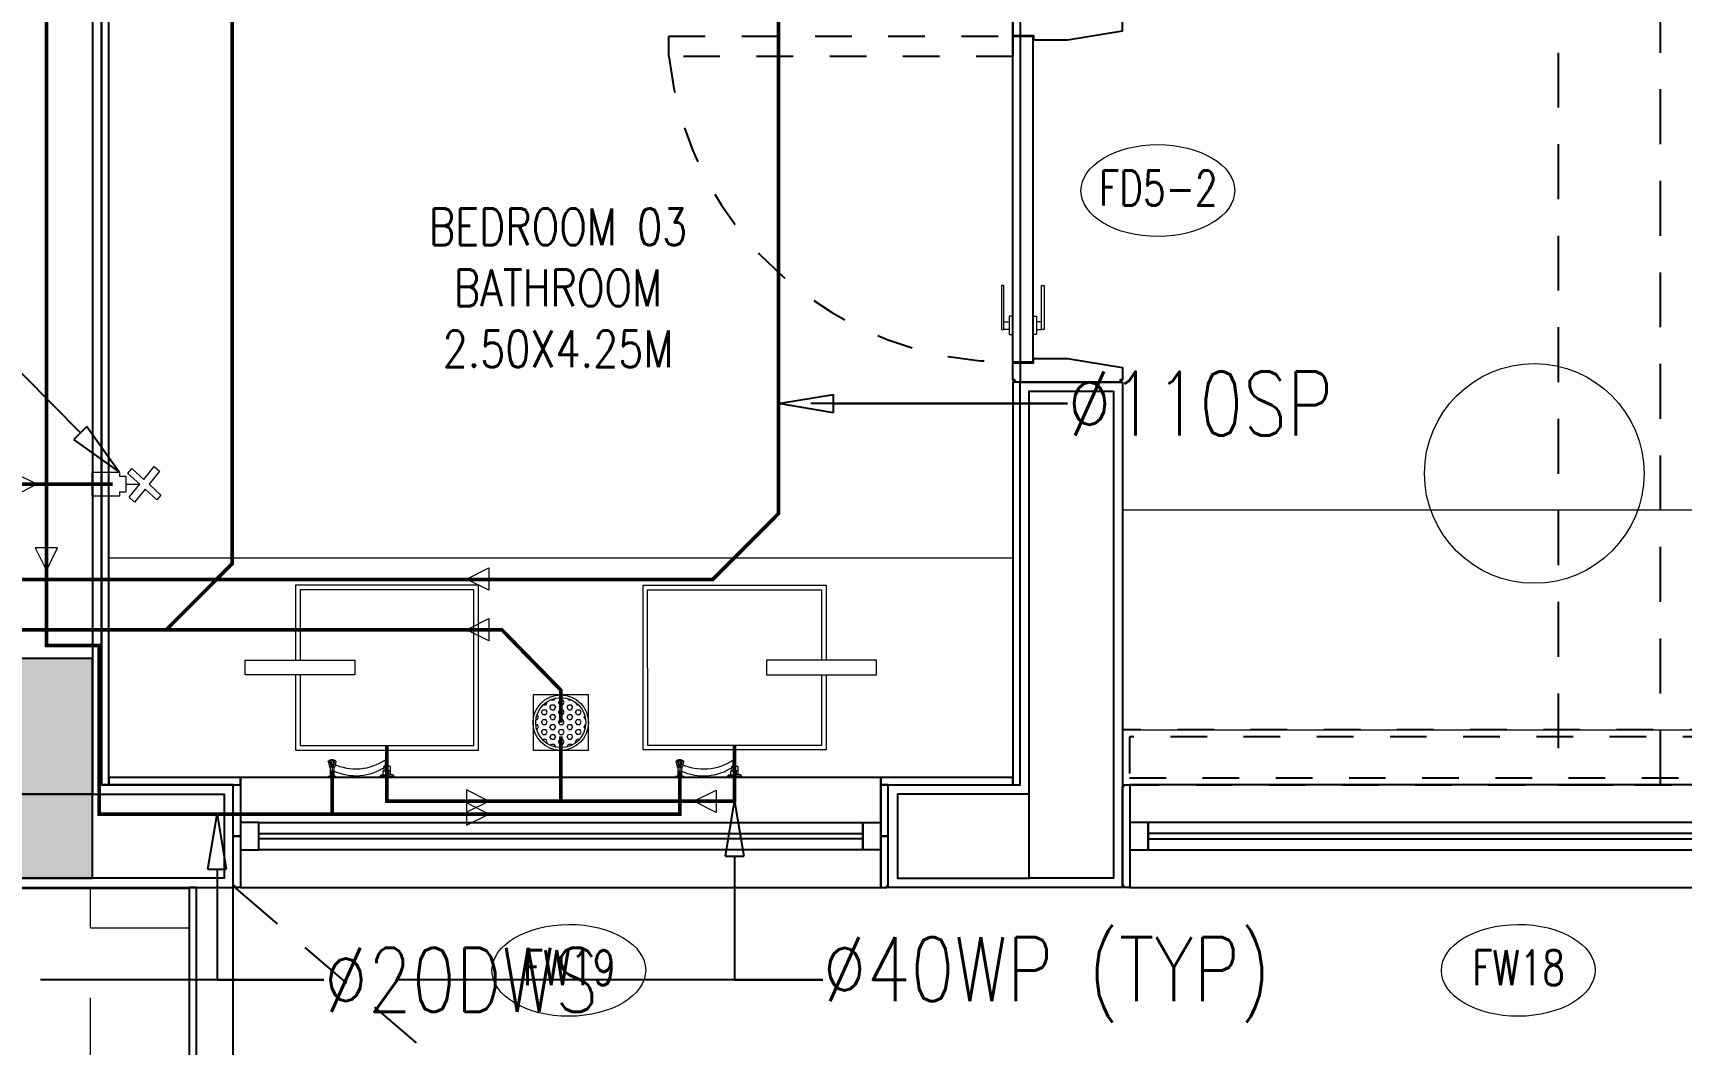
# Model space of a CAD drawing. Header units: metres. Extents: x 42 to 199, y -121 to 268.
# Drawn here: x 92.699 to 97.202, y 30.414 to 33.176 of the extents above; entities that cross this region are included whole.
import ezdxf
from ezdxf import colors
from ezdxf.entities.mleader import LeaderData, LeaderLine
from ezdxf.enums import TextEntityAlignment as Align
from ezdxf.math import Vec2, Vec3

# ---------------------------------------------------------------- set-up
doc = ezdxf.new("R2010")
doc.units = ezdxf.units.M
doc.header["$LTSCALE"] = 0.3
for name, pattern in [('ACAD_ISO04W100', [30, 24, -3, 0, -3]), ('CENTER', [2, 1.25, -0.25, 0.25, -0.25]), ('DASHED', [0.75, 0.5, -0.25]), ('HIDDEN', [0.375, 0.25, -0.125])]:
    doc.linetypes.add(name, pattern=pattern)
doc.layers.get('0').update_dxf_attribs({"color": 8})
for name, color, linetype in [('A-Cols', 8, 'Continuous'), ('A-DWV', 8, 'Continuous'), ('A-ELEVATION 3', 8, 'Continuous'), ('A-flooring', 8, 'Continuous'), ('A-Glass', 8, 'Continuous'), ('A-Hidden-Above', 8, 'HIDDEN'), ('A-Pelmet', 8, 'CENTER'), ('A-TEXT ARCHITECURAL', 8, 'Continuous'), ('A-Wall-Full', 8, 'Continuous'), ('A-Wall-Plst', 8, 'Continuous')]:
    doc.layers.add(name, color=color, linetype=linetype)
for name, color, linetype, lineweight in [('A-DOOR TAGS', 8, 'Continuous', 9), ('A-Furniture', 8, 'Continuous', 0), ('A-Plumbing Fixtures', 8, 'Continuous', 0), ('AGI-AV', 4, 'Continuous', 0), ('AGI-EX RAIN WATER', 4, 'Continuous', 0), ('AGI-FT', 4, 'Continuous', 0), ('AGI-PHE-BV', 4, 'Continuous', 0), ('AGI-PHE-SWP', 6, 'Continuous', 0), ('AGI-PHE-WP', 5, 'ACAD_ISO04W100', 0), ('AGI-PL-PLUMBING EQUPMENT', 4, 'Continuous', 0), ('DA HOUSE ARCH LAYOUT', 8, 'Continuous', 9), ('ELEVATION 3', 8, 'Continuous', 13), ('NEW', 7, 'Continuous', 0), ('PH304.3', 7, 'Continuous', 0), ('PHE - DWS', 3, 'DASHED', 0), ('PHE CLAMP', 7, 'Continuous', 0), ('PHE sanfix', 4, 'Continuous', 0)]:
    doc.layers.add(name, color=color, linetype=linetype, lineweight=lineweight)
doc.styles.add('ROMANS', font='romans.shx', dxfattribs={"width": 0.8, "height": 0.5})
doc.styles.add('RomanS-Narrow', font='romans.shx', dxfattribs={"width": 0.75})
doc.styles.add('T225', font='romans.shx', dxfattribs={"width": 0.8, "height": 0.25})

# ---------------------------------------------------------------- blocks, each defined once
blk = doc.blocks.new('*U107')
at = {"color": 8}
for points in [[(2.0221, -0.025), (2.0721, -0.025), (2.0721, 0.05), (2.0221, 0.05)], [(2.0721, 0.05), (2.0721, -0.025), (3.7221, -0.025), (3.7221, 0.05)], [(3.7721, -0.025), (3.7221, -0.025), (3.7221, 0.05), (3.7721, 0.05)]]:
    blk.add_lwpolyline(points, close=True, dxfattribs=at)
at = {"layer": 'A-Glass', "color": 8}
blk.add_lwpolyline([(2.0721, 0.0195), (2.0721, 0.0055), (3.7221, 0.0055), (3.7221, 0.0195)], close=True, dxfattribs=at)
blk = doc.blocks.new('FK_R_BLR_FINAL FLOOR PLANS_24.09.2020$0$Door Legend-flat-46')
at = {"color": 8, "linetype": 'ByBlock'}
blk.add_ellipse((-0.0021, 0.106), major_axis=(0.21, 0.0004), ratio=0.597277, start_param=-3.141592653589793, end_param=3.141592653589793, dxfattribs=at)
blk = doc.blocks.new('zw$4E21')
at = {"layer": 'A-Cols', "ltscale": 0.25}
h = blk.add_hatch(color=8, dxfattribs=at)
h.dxf.hatch_style = 1
h.paths.add_polyline_path([(0.3, 0.115), (0.3, -0.115), (-0.3, -0.115), (-0.3, 0.115)])
at = {"layer": 'A-Cols', "color": 8, "ltscale": 0.25}
blk.add_lwpolyline([(0.3, 0.115), (0.3, -0.115), (-0.3, -0.115), (-0.3, 0.115)], close=True, dxfattribs=at)
blk = doc.blocks.new('*U133')
at = {"color": 8}
for points in [[(3.5252, -0.025), (3.5752, -0.025), (3.5752, 0.05), (3.5252, 0.05)], [(3.5752, 0.05), (3.5752, -0.025), (5.6852, -0.025), (5.6852, 0.05)], [(5.7352, -0.025), (5.6852, -0.025), (5.6852, 0.05), (5.7352, 0.05)]]:
    blk.add_lwpolyline(points, close=True, dxfattribs=at)
at = {"layer": 'A-Glass', "color": 8}
blk.add_lwpolyline([(3.5752, 0.0195), (3.5752, 0.0055), (5.6852, 0.0055), (5.6852, 0.0195)], close=True, dxfattribs=at)
blk = doc.blocks.new('HANDLE DOOR')
for points in [[(-51948.5, 3519.8), (-51828.5, 3519.8), (-51828.5, 3526.5), (-51948.5, 3526.5)], [(-51814.5, 3550.6), (-51864.5, 3550.6), (-51864.5, 3540.6), (-51814.5, 3540.6)], [(-51828.5, 3526.5), (-51849, 3526.5), (-51849, 3540.6), (-51828.5, 3540.6)]]:
    blk.add_lwpolyline(points, close=True)
blk = doc.blocks.new('BEAM LAYOUTS AND DEPTS AS PER SITE')
at = {"layer": 'A-Hidden-Above', "color": 8, "ltscale": 2}
blk.add_lwpolyline([(97.1462, 35.372), (96.8662, 35.372), (96.8662, 31.122), (97.1462, 31.122)], close=True, dxfattribs=at)
blk = doc.blocks.new('DA HOUSE ARCH LAYOUT')
at = {"color": 8, "transparency": 33554687}
blk.add_wipeout([(-11.75, 107.63), (-11.75, 78.6832), (-4.6699, 77.9793), (-4.6699, 87.3699), (20.9401, 87.3699), (20.94, 97.27), (30.1376, 97.27), (30.1376, 95.8004), (30.1509, 95.6202), (30.2068, 95.3936), (30.2908, 95.2058), (30.4267, 95.0082), (30.5877, 94.8493), (30.7469, 94.7385), (30.9156, 94.6565), (31.1167, 94.5963), (31.3676, 94.5704), (31.6721, 94.6087), (31.9475, 94.7157), (32.1814, 94.8781), (32.441, 95.1999), (32.4934, 95.3049), (32.5584, 95.4923), (32.5869, 95.6387), (32.5967, 95.8477), (32.5782, 96.0181), (32.5404, 96.1711), (32.4781, 96.3293), (32.428, 96.4237), (32.3565, 96.5318), (32.2288, 96.6615), (32.1161, 96.7764), (31.9914, 96.8605), (31.8786, 96.9192), (31.3843, 97.0303), (31.3843, 97.1695), (32.0248, 97.1695), (32.0248, 106.3305), (12.6625, 106.33), (12.6624, 107.63)], dxfattribs=at).dxf.layer = 'A-ELEVATION 3'
at = {"layer": 'A-DOOR TAGS', "color": 8, "ltscale": 0.25}
blk.add_lwpolyline([(-4.285, 91.725), (-3.925, 91.725), (-3.925, 91.495), (-4.285, 91.495)], close=True, dxfattribs=at)
at = {"layer": 'A-DWV', "color": 8, "linetype": 'Continuous'}
for points in [[(-1.77, 93.797), (-1.713, 93.797), (-1.713, 93.785), (-1.62, 93.785), (-1.47, 93.81), (-1.47, 93.844), (-1.476, 93.844), (-1.476, 93.85), (-1.764, 93.85), (-1.764, 93.844), (-1.77, 93.844)], [(-1.715, 93.795), (-1.715, 92.905), (-1.77, 92.905), (-1.77, 93.795)], [(-1.77, 92.903), (-1.713, 92.903), (-1.713, 92.915), (-1.62, 92.915), (-1.47, 92.89), (-1.47, 92.856), (-1.476, 92.856), (-1.476, 92.85), (-1.764, 92.85), (-1.764, 92.856), (-1.77, 92.856)]]:
    blk.add_lwpolyline(points, close=True, dxfattribs=at)
at = {"layer": 'A-ELEVATION 3', "color": 8}
blk.add_line((-1.77, 93), (-1.77, 93.85), dxfattribs=at)
at = {"layer": 'A-ELEVATION 3', "color": 8, "ltscale": 0.25}
blk.add_line((-1.75, 93.85), (-1.75, 92.85), dxfattribs=at)
at = {"layer": 'A-ELEVATION 3', "color": 8}
for points in [[(-3.88, 91.4697), (-2.13, 91.4697), (-2.13, 91.77), (-3.88, 91.77)], [(-1.466, 91.4698), (-1.466, 91.4738), (-1.47, 91.4738), (-1.47, 91.7458), (-1.466, 91.7458), (-1.466, 91.7498), (-1.45, 91.7498), (-1.45, 91.4698)], [(-1.45, 91.4698), (0.76, 91.4698), (0.76, 91.7498), (-1.45, 91.7498)]]:
    blk.add_lwpolyline(points, close=True, dxfattribs=at)
for points in [[(-3.88, 91.61), (-3.88, 91.4698), (-3.896, 91.4698), (-3.896, 91.4738), (-3.9, 91.4738), (-3.9, 91.61), (-3.88, 91.61)], [(-2.13, 91.6102), (-2.13, 91.47), (-2.114, 91.47), (-2.114, 91.474), (-2.11, 91.474), (-2.11, 91.6102), (-2.13, 91.6102)]]:
    blk.add_lwpolyline(points, dxfattribs=at)
at = {"layer": 'A-flooring', "color": 8}
for points in [[(-4.24, 91.7501), (-4.24, 95.225), (-4.26, 95.225), (-4.26, 91.7501)], [(-1.75, 92.85), (-1.7701, 92.85), (-1.77, 91.7501), (-1.75, 91.7501)], [(-4.24, 91.75), (-3.88, 91.75), (-3.88, 91.77), (-4.24, 91.77)], [(-3.9, 91.7501), (-3.88, 91.7501), (-3.88, 91.61), (-3.9, 91.61)], [(-2.1301, 91.7501), (-1.77, 91.7501), (-1.77, 91.7702), (-2.1301, 91.7702)], [(-2.13, 91.6102), (-2.11, 91.6102), (-2.11, 91.7501), (-2.1301, 91.7501)]]:
    blk.add_lwpolyline(points, close=True, dxfattribs=at)
at = {"layer": 'A-Furniture', "color": 8}
blk.add_lwpolyline([(-1.47, 91.9001), (0.78, 91.9001), (0.78, 92.5001), (-1.47, 92.5001)], close=True, dxfattribs=at)
blk.add_circle((-0.345, 92.6006), 0.3, dxfattribs=at)
at = {"layer": 'A-Hidden-Above', "color": 8, "ltscale": 2}
blk.add_line((0.78, 87.4701), (-3.9, 91.4738), dxfattribs=at)
at = {"layer": 'A-Hidden-Above', "color": 8}
blk.add_lwpolyline([(-1.77, 93.74), (-2.71, 93.74), (-2.71, 93.795), (-1.77, 93.795)], close=True, dxfattribs=at)
blk.add_arc((-1.7797, 93.8407), 0.9357, 186.1769, 270.5939, dxfattribs=at)
at = {"layer": 'A-Pelmet', "color": 8, "ltscale": 0.25}
for points in [[(0.78, 91.9), (-1.47, 91.8999), (-1.47, 91.7499), (0.78, 91.75)], [(0.761, 91.881), (-1.451, 91.8809), (-1.451, 91.7689), (0.761, 91.769)]]:
    blk.add_lwpolyline(points, close=True, dxfattribs=at)
at = {"layer": 'A-Plumbing Fixtures', "color": 4}
for points in [[(-3.73, 91.8452), (-3.23, 91.8452), (-3.23, 92.2951), (-3.73, 92.2951)], [(-3.7175, 91.8577), (-3.2425, 91.8577), (-3.2425, 92.2826), (-3.7175, 92.2826)], [(-2.28, 91.8454), (-2.78, 91.8454), (-2.7801, 92.2952), (-2.2801, 92.2953)], [(-2.2925, 91.8579), (-2.7675, 91.8578), (-2.7676, 92.2827), (-2.2926, 92.2828)]]:
    blk.add_lwpolyline(points, close=True, dxfattribs=at)
at = {"layer": 'A-Wall-Full', "color": 8, "transparency": 33554687}
for points in [[(-1.495, 92.825), (-1.495, 91.495), (-1.725, 91.495), (-1.725, 92.825)], [(-5.195, 91.725), (-3.925, 91.725), (-3.925, 91.495), (-5.195, 91.495)], [(-1.7251, 91.725), (-2.085, 91.725), (-2.085, 91.495), (-1.7251, 91.495)]]:
    blk.add_lwpolyline(points, close=True, dxfattribs=at)
at = {"layer": 'A-Wall-Plst', "color": 8}
blk.add_lwpolyline([(-1.47, 92.85), (-1.47, 91.47), (-2.11, 91.47), (-2.11, 91.7501), (-1.75, 91.7501), (-1.75, 92.85)], close=True, dxfattribs=at)
at = {"layer": 'ELEVATION 3', "color": 8}
for points in [[(-1.77, 92.855), (-1.765, 92.855), (-1.765, 92.851), (-1.77, 92.851), (-1.77, 92.85), (-1.764, 92.85), (-1.764, 92.856), (-1.77, 92.856)], [(-1.47, 92.855), (-1.475, 92.855), (-1.475, 92.851), (-1.47, 92.851), (-1.47, 92.85), (-1.476, 92.85), (-1.476, 92.856), (-1.47, 92.856)]]:
    blk.add_lwpolyline(points, close=True, dxfattribs=at)
at = {"layer": 'A-Cols', "color": 8, "ltscale": 0.25, "xscale": -1, "rotation": 90}
blk.add_blockref('zw$4E21', (-4.4, 91.795), dxfattribs=at)
at = {"layer": 'A-DOOR TAGS', "color": 8}
ref = blk.add_blockref('FK_R_BLR_FINAL FLOOR PLANS_24.09.2020$0$Door Legend-flat-46', (-1.3714, 93.2673), dxfattribs=at)
ref.add_attrib('D1', 'FD5-2', dxfattribs={"layer": '0', "height": 0.096, "style": 'RomanS-Narrow', "width": 0.75}).set_placement((-1.3724, 93.3803, 0), align=Align.MIDDLE)
ref = blk.add_blockref('FK_R_BLR_FINAL FLOOR PLANS_24.09.2020$0$Door Legend-flat-46', (-2.9809, 91.1374), dxfattribs=at)
ref.add_attrib('D1', 'FW19', dxfattribs={"layer": '0', "height": 0.096, "style": 'RomanS-Narrow', "width": 0.75}).set_placement((-2.9819, 91.2505, 0), align=Align.MIDDLE)
ref = blk.add_blockref('FK_R_BLR_FINAL FLOOR PLANS_24.09.2020$0$Door Legend-flat-46', (-0.3866, 91.1374), dxfattribs=at)
ref.add_attrib('D1', 'FW18', dxfattribs={"layer": '0', "height": 0.096, "style": 'RomanS-Narrow', "width": 0.75}).set_placement((-0.3876, 91.2505, 0), align=Align.MIDDLE)
at = {"layer": 'A-DWV', "color": 8, "xscale": -1}
blk.add_blockref('*U107', (-0.1079, 91.5973), dxfattribs=at)
at = {"layer": 'A-DWV', "color": 8}
blk.add_blockref('*U133', (-4.9752, 91.5973), dxfattribs=at)
at = {"layer": 'ELEVATION 3', "color": 8, "yscale": 0.0009999999999999996, "zscale": 0.0009999999999999996}
for p, xscale, rotation in [((-5.3132, 41.165), 0.0009999999999999996, 270.0082332470338), ((1.8281, 41.165), -0.0009999999999999996, 89.99176675296611)]:
    blk.add_blockref('HANDLE DOOR', p, dxfattribs=dict(at, xscale=xscale, rotation=rotation))
at = {"layer": 'A-TEXT ARCHITECURAL', "color": 8, "insert": (-4.0211, 93.3244, 0.05), "char_height": 0.1, "width": 2.017239, "attachment_point": 1, "style": 'ROMANS'}
blk.add_mtext('\\pxqc;BEDROOM 03\\PBATHROOM\\P2.50X4.25M', dxfattribs=at)
at = {"color": 4}
for points in [[(-3.8675, 92.0902), (-3.5675, 92.0902), (-3.5675, 92.0502), (-3.8675, 92.0502)], [(-2.1426, 92.0903), (-2.4426, 92.0903), (-2.4425, 92.0503), (-2.1425, 92.0503)]]:
    blk.add_wipeout(points, dxfattribs=at).dxf.layer = 'A-ELEVATION 3'
at = {"layer": 'A-ELEVATION 3', "color": 8}
blk.add_lwpolyline([(12.6624, 107.53), (-11.65, 107.53), (-11.65, 87.4699), (-3.9002, 87.47), (-3.9, 91.47)], dxfattribs=at)
at = {"layer": 'A-Glass', "color": 8}
blk.add_lwpolyline([(12.5125, 107.43), (-11.55, 107.43), (-11.55, 87.5699), (-4.0002, 87.57), (-4, 91.47), (-4.02, 91.47), (-4.0202, 87.59), (-11.53, 87.5899), (-11.53, 107.41), (12.5125, 107.41)], close=True, dxfattribs=at)
at = {"layer": 'A-Plumbing Fixtures', "color": 8}
blk.add_lwpolyline([(-4.24, 92.3702), (-1.77, 92.3702), (-1.77, 91.7702), (-4.24, 91.7702)], close=True, dxfattribs=at)
at = {"layer": 'A-Plumbing Fixtures', "color": 4}
for points in [[(-3.8675, 92.0902), (-3.5675, 92.0902), (-3.5675, 92.0502), (-3.8675, 92.0502)], [(-2.1426, 92.0903), (-2.4426, 92.0903), (-2.4425, 92.0503), (-2.1425, 92.0503)]]:
    blk.add_lwpolyline(points, close=True, dxfattribs=at)
at = {"layer": 'A-Wall-Full', "color": 8, "transparency": 33554687}
blk.add_lwpolyline([(-4.515, 91.725), (-4.515, 96.025), (-5.67, 96.025), (-5.67, 96.255), (1.035, 96.255), (1.035, 93.875), (0.805, 93.875), (0.805, 96.025), (-4.285, 96.025), (-4.285, 95.65), (-4.41, 95.65), (-4.41, 95.2), (-4.285, 95.2), (-4.285, 91.725)], close=True, dxfattribs=at)
at = {"layer": 'A-Wall-Plst', "color": 8}
blk.add_lwpolyline([(-5.22, 91.47), (-3.9, 91.47), (-3.9, 91.75), (-4.26, 91.75), (-4.26, 95.225), (-4.385, 95.225), (-4.385, 95.625), (-4.26, 95.625), (-4.26, 96), (-3.03, 96), (-3.03, 95.85), (-1.75, 95.85), (-1.75, 93.85), (-1.47, 93.85), (-1.47, 96), (0.78, 96)], dxfattribs=at)
at = {"layer": 'A-Cols', "color": 8}
blk.add_blockref('BEAM LAYOUTS AND DEPTS AS PER SITE', (-97.1462, 60.628), dxfattribs=at)
blk = doc.blocks.new('CARE-FTLOOR TRAP')
at = {"layer": 'PHE sanfix', "ltscale": 0.025}
h = blk.add_hatch(dxfattribs=at)
h.set_pattern_fill('HEX', color=256, scale=94.707521, angle=179.12529, style=0)
h.set_pattern_definition([(179.1253, (3474.058, -9141.882), (-0.313026, -20.50239), [11.83844, -23.67688]), (299.1253, (3474.058, -9141.882), (17.912104, 9.980107), [11.83844, -23.67688]), (239.1253, (3462.221, -9141.7), (17.599078, -10.522284), [11.83844, -23.67688])])
h.paths.add_polyline_path([(-104.2, 1.6, 1), (104.2, -1.6, 1)])
for p, q in [((-116.5, -114.7), (-112.8, 117.4)), ((-112.8, 117.4), (115.8, 113.7)), ((115.8, 113.7), (112.1, -118.3)), ((112.1, -118.3), (-116.5, -114.7))]:
    blk.add_line(p, q, dxfattribs=at)
for radius in [115.5, 104.2]:
    blk.add_circle((0, 0), radius, dxfattribs=at)
blk = doc.blocks.new('direction')
at = {"color": 0}
blk.add_lwpolyline([(-1.22, 2.45), (0, 0), (1.22, 2.45), (-1.22, 2.45)], dxfattribs=at)
blk = doc.blocks.new('JRKGRG')
at = {"layer": 'AGI-PL-PLUMBING EQUPMENT', "color": 4, "linetype": 'Continuous', "lineweight": 0, "ltscale": 50}
for p, q in [((2755326.9, -167815.4, 0), (2755326.9, -167846.9, 0)), ((2755331, -167815.4, 0), (2755326.9, -167815.4, 0)), ((2755331, -167815.4, 0), (2755331, -167846.9, 0)), ((2755331, -167846.9, 0), (2755326.9, -167846.9, 0)), ((2755343.4, -167824.1, 0), (2755331, -167824.1, 0)), ((2755344.9, -167831.2, 0), (2755331, -167831.2, 0)), ((2755366.1, -167838.2, 0), (2755331, -167838.2, 0)), ((2755366.1, -167824.1, 0), (2755343.4, -167824.1, 0)), ((2755366.1, -167831.2, 0), (2755352.2, -167831.2, 0)), ((2755366.1, -167822.8, 0), (2755366.1, -167839.5, 0)), ((2755388, -167816.7, 0), (2755367.6, -167821, 0)), ((2755388, -167845.6, 0), (2755367.6, -167841.3, 0)), ((2755390.3, -167818.5, 0), (2755390.3, -167843.8, 0))]:
    blk.add_line(p, q, dxfattribs=at)
at = {"layer": 'AGI-PL-PLUMBING EQUPMENT', "color": 4, "linetype": 'Continuous', "lineweight": 0}
for p, q in [((2755326.9, -167826.3, 0), (2755326.1, -167826.3, 0)), ((2755326.9, -167836.1, 0), (2755326.1, -167836.1, 0))]:
    blk.add_line(p, q, dxfattribs=at)
at = {"layer": 'AGI-PL-PLUMBING EQUPMENT', "color": 4, "linetype": 'Continuous', "lineweight": 0, "ltscale": 0.3}
blk.add_line((2755326.9, -167831.2, 0), (2755326.1, -167831.2, 0), dxfattribs=at)
at = {"layer": 'AGI-PL-PLUMBING EQUPMENT', "color": 4, "linetype": 'Continuous', "lineweight": 0, "ltscale": 50, "elevation": 0}
for points in [[(2755390.3, -167821.3), (2755366.1, -167827.6)], [(2755390.3, -167827.1), (2755366.1, -167829.4)], [(2755390.3, -167835.3), (2755366.1, -167832.5)], [(2755390.3, -167841), (2755366.1, -167834.4)]]:
    blk.add_lwpolyline(points, dxfattribs=at)
for points in [[(2755390.3, -167841, 0.372706), (2755390.3, -167821.3)], [(2755390.3, -167835.3, 0.176556), (2755390.3, -167827)]]:
    blk.add_lwpolyline(points, format="xyb", dxfattribs=at)
at = {"layer": 'AGI-PL-PLUMBING EQUPMENT', "color": 4, "linetype": 'Continuous', "lineweight": 0, "ltscale": 50}
blk.add_circle((2755348.5, -167831.2, 0), 3.67, dxfattribs=at)
for centre, radius, start, end in [((2755368, -167822.8, 0), 1.86, 101.89865, 180), ((2755368, -167839.5, 0), 1.86, 180, 258.10135), ((2755388.4, -167818.5, 0), 1.86, 0, 101.89865), ((2755388.4, -167843.8, 0), 1.86, 258.10135, 0), ((2755378.9, -167831.2, 0), 17, 311.88024, 48.11975)]:
    blk.add_arc(centre, radius, start, end, dxfattribs=at)
blk = doc.blocks.new('AV-WB')
at = {"layer": 'AGI-PL-PLUMBING EQUPMENT'}
for p, q in [((5.72, 1.73), (5.72, 2.58)), ((6.11, 1.73), (6.11, 2.57)), ((4.79, 0), (4.79, 0.1)), ((4.79, 0), (7.04, 0)), ((6.95, 0.15), (4.87, 0.15)), ((5.09, 0.39), (5.91, 0.39)), ((5.38, 0.39), (5.38, 0.94)), ((6.37, 1.63), (5.46, 1.63)), ((5.46, 1.63), (5.46, 0.98)), ((5.46, 0.98), (5.92, 0.98)), ((5.69, 0.98), (5.69, 0.39)), ((6.73, 0.39), (5.91, 0.39)), ((6.37, 0.98), (5.92, 0.98)), ((6.14, 0.98), (6.14, 0.39)), ((6.37, 1.63), (6.37, 0.98)), ((6.45, 0.39), (6.45, 0.94)), ((7.04, 0), (7.04, 0.1))]:
    blk.add_line(p, q, dxfattribs=at)
blk.add_lwpolyline([(5.72, 2.58), (6.11, 2.58)], dxfattribs=at)
for centre, radius, start, end in [((4.87, 0.06), 0.0917, 88.0282, 152.0821), ((5.34, -0.08), 0.525, 118.3436, 154.2104), ((5.52, 0.77), 0.223, 105.9076, 129.9207), ((5.92, 1.4), 0.382, 35.7762, 144.2238), ((6.31, 0.77), 0.223, 50.0793, 74.0924), ((6.48, -0.08), 0.525, 25.7896, 61.6564), ((6.96, 0.06), 0.0917, 27.9179, 91.9718)]:
    blk.add_arc(centre, radius, start, end, dxfattribs=at)
at = {"layer": 'PH304.3', "color": 3, "ltscale": 5}
for points in [[(-1.9, 1.98, 0.264153), (5.72, 2.58, -3.868378)], [(-1.9, 0.98, 0.264153), (5.72, 1.58, -3.868378)]]:
    blk.add_lwpolyline(points, format="xyb", dxfattribs=at)
at = {"layer": 'NEW', "color": 32, "true_color": 0xcd6928, "xscale": -0.03821075313219752, "yscale": 0.03821075313219752, "zscale": 0.03821075313219752, "rotation": 270.0001714415055}
blk.add_blockref('JRKGRG', (6411.18, -105283.1, 0), dxfattribs=at)
blk = doc.blocks.new('BV')
at = {"layer": 'AGI-PHE-BV'}
for p, q in [((4734.477, -2917.555), (4734.477, -2919.08)), ((4734.477, -2917.555), (4735.776, -2917.555)), ((4735.776, -2919.08), (4735.776, -2917.555)), ((4734.144, -2919.886), (4734.411, -2919.593)), ((4734.859, -2920.469), (4734.144, -2919.886)), ((4734.411, -2919.593), (4735.126, -2920.176)), ((4734.477, -2919.08), (4734.701, -2919.08)), ((4734.701, -2919.08), (4734.701, -2919.418)), ((4734.701, -2919.418), (4735.552, -2919.418)), ((4735.126, -2919.418), (4735.126, -2920.176)), ((4735.126, -2920.176), (4735.725, -2919.52)), ((4735.992, -2919.737), (4735.393, -2920.394)), ((4735.552, -2919.418), (4735.552, -2919.08)), ((4735.552, -2919.08), (4735.776, -2919.08)), ((4735.725, -2919.52), (4735.992, -2919.737)), ((4734.261, -2921.126), (4734.859, -2920.469)), ((4735.126, -2920.687), (4734.528, -2921.343)), ((4735.842, -2921.27), (4735.126, -2920.687)), ((4735.393, -2920.394), (4736.109, -2920.977)), ((4734.528, -2921.343), (4734.261, -2921.126)), ((4736.109, -2920.977), (4735.842, -2921.27))]:
    blk.add_line(p, q, dxfattribs=at)
blk = doc.blocks.new('_ClosedBlank')
at = {"color": 0, "linetype": 'ByBlock', "lineweight": -2}
for p, q in [((-1, 0.167), (0, 0)), ((-1, 0.167), (-1, -0.167)), ((0, 0), (-1, -0.167))]:
    blk.add_line(p, q, dxfattribs=at)

msp = doc.modelspace()

# ---------------------------------------------------------------- block references
at = {"layer": 'DA HOUSE ARCH LAYOUT'}
msp.add_blockref('DA HOUSE ARCH LAYOUT', (97.1462, -60.628), dxfattribs=at)

# ---------------------------------------------------------------- next in the draw order: hatches: boundary and pattern name
at = {"layer": 'AGI-EX RAIN WATER'}
h = msp.add_hatch(dxfattribs=at)
h.set_pattern_fill('ANGLE', color=256, scale=0.1)
h.set_pattern_definition([(0, (80.98124, -0.0032), (0, 0.6985), [0.508, -0.1905]), (90, (80.98124, -0.0032), (-0.6985, 4e-17), [0.508, -0.1905])])
h.paths.add_polyline_path([(92.2835, 27.0594), (93.1261, 27.0594), (93.1261, 30.8388), (92.2835, 30.8388)])

# ---------------------------------------------------------------- next in the draw order: linework, layer by layer
msp.add_lwpolyline([(93.1261, 30.8388), (93.1261, 26.9594), (87.7166, 26.9594), (85.6136, 26.9594), (85.5884, 39.8395), (85.5884, 46.82), (109.6583, 46.8197), (109.6583, 46.7197), (85.6884, 46.72), (85.6884, 39.8396), (85.7134, 27.0594), (87.7166, 27.0594), (92.2835, 27.0594), (92.2835, 30.8388), (93.1262, 30.8388)], dxfattribs=at)
at = {"layer": 'AGI-PHE-SWP', "linetype": 'ByBlock', "ltscale": 0.25, "const_width": 0.01}
msp.add_lwpolyline([(94.7362, 35.322), (94.7362, 31.8631), (94.5563, 31.6829), (92.4924, 31.6827)], dxfattribs=at)
at = {"layer": 'AGI-PHE-WP', "linetype": 'ByBlock', "ltscale": 0.25, "const_width": 0.01, "elevation": -0.05}
for points in [[(92.5064, 31.5456), (93.0633, 31.5458), (93.2432, 31.726), (93.2432, 35.152), (93.1514, 35.252), (92.981, 35.252)], [(94.1412, 31.292), (94.1412, 31.381), (93.98, 31.5458), (92.9473, 31.5458)]]:
    msp.add_lwpolyline(points, dxfattribs=at)
at = {"layer": 'PHE - DWS', "linetype": 'ByBlock', "ltscale": 0.25, "const_width": 0.01, "elevation": -0.05}
for points in [[(92.6187, 31.9432), (92.7357, 31.9432), (92.7357, 35.359), (92.9065, 35.359), (92.9065, 35.512), (93.6062, 35.512), (93.6062, 35.3658), (93.6062, 35.3658), (93.6062, 35.512), (95.0362, 35.5107), (95.0362, 35.5107), (95.0362, 35.5107), (95.0362, 35.2409)], [(94.4662, 31.1578), (94.4662, 31.042), (93.5162, 31.042), (93.5162, 31.1603), (93.5162, 31.042), (92.8801, 31.042), (92.8801, 31.5025), (92.7357, 31.5025), (92.7357, 31.9432), (92.6187, 31.9432)], [(92.7357, 31.9432), (92.9168, 31.9432)]]:
    msp.add_lwpolyline(points, dxfattribs=at)
at = {"layer": 'PHE - DWS', "color": 51, "linetype": 'ByBlock', "ltscale": 0.25, "true_color": 0xf7f281, "const_width": 0.01, "elevation": -0.05}
msp.add_lwpolyline([(93.6662, 31.2297), (93.6662, 31.0777), (94.1412, 31.0777), (94.1412, 31.2548), (94.1412, 31.0777), (94.6162, 31.0777), (94.6162, 31.2298)], dxfattribs=at)

# ---------------------------------------------------------------- next in the draw order: block references
at = {"layer": 'AGI-AV', "xscale": 0.01873039178123528, "yscale": 0.01873039178123528, "zscale": 0.01873039178123528}
for p in [(93.5554, 31.1424), (94.5054, 31.142)]:
    msp.add_blockref('AV-WB', p, dxfattribs=at)
at = {"layer": 'AGI-FT', "xscale": 0.0006560697574302621, "yscale": 0.0006560697574302621, "zscale": 0.0006560697574302621, "rotation": 180.9198599458406}
msp.add_blockref('CARE-FTLOOR TRAP', (94.1412, 31.292, -0.05), dxfattribs=at)
at = {"layer": 'AGI-PHE-BV', "xscale": 0.04946146391406821, "yscale": 0.04946146391406821, "zscale": 0.04946146391406821, "rotation": 89.99999999999999}
msp.add_blockref('BV', (-51.4454, -202.2631, -0.05), dxfattribs=at)
at = {"layer": 'PHE CLAMP', "yscale": 0.02499999999999996, "zscale": 0.02499999999999996}
for p, xscale, rotation in [((92.7104, 31.9432, -0.05), -0.02499999999999996, 90), ((93.8838, 31.684, -0.05), -0.02499999999999996, 270), ((93.8838, 31.5458, -0.05), -0.02499999999999996, 270), ((93.945, 31.0777, -0.05), 0.02499999999999996, 90.00000000000001), ((94.5046, 31.0773), -0.02499999999999996, 270), ((93.945, 31.042, -0.05), 0.02499999999999996, 90.00000000000001)]:
    msp.add_blockref('direction', p, dxfattribs=dict(at, xscale=xscale, rotation=rotation))
at = {"layer": 'PHE CLAMP', "xscale": 0.02499999999999996, "yscale": 0.02499999999999996, "zscale": 0.02499999999999996}
msp.add_blockref('direction', (92.7357, 31.7078, -0.05), dxfattribs=at)

# ---------------------------------------------------------------- next in the draw order: leaders
at = {"layer": 'AGI-PHE-BV'}
ml = msp.add_multileader_mtext('Standard', dxfattribs=at)
ml.set_content('%%C25CSC', color=1, style='T225')
ml.set_leader_properties()
ml.set_arrow_properties(name='CLOSEDBLANK')
ml.build(insert=Vec2(0, 0))
ml.multileader.update_dxf_attribs({"text_right_attachment_type": 6, "text_top_attachment_type": 0, "text_bottom_attachment_type": 0, "dogleg_length": 0.36, "arrow_head_size": 0.15})
ctx = ml.context
ctx.base_point, ctx.char_height, ctx.arrow_head_size, ctx.landing_gap_size, ctx.plane_origin, ctx.plane_x_axis, ctx.plane_y_axis = Vec3(91.435, 32.7276, -0.05), 0.175, 0.15, 0, Vec3(2394.9365, 66.6477, -0.05), Vec3(0.999963, -0.008611), Vec3(0.008611, 0.999963)
ctx.right_attachment, ctx.text_align_type = 6, 2
notes = []
notes.append((ctx, [(0, (1, 1, 0), (92.3204, 32.5974, -0.05), (-0.999963, 0.008611), 0.1198, [(0, [(92.9341, 31.9767, -0.05)], 256, [])])]))
ctx.mtext.insert, ctx.mtext.text_direction, ctx.mtext.rotation, ctx.mtext.alignment, ctx.mtext.flow_direction = Vec3(92.2024, 32.8085, -0.05), Vec3(0.999963, -0.008611), 6.274574, 3, 5
at = {"layer": 'AGI-PHE-SWP', "linetype": 'ByBlock', "ltscale": 0.25}
ml = msp.add_multileader_mtext('Standard', dxfattribs=at)
ml.set_content('%%C110SP', color=1, style='T225')
ml.set_leader_properties()
ml.set_arrow_properties(name='CLOSEDBLANK')
ml.build(insert=Vec2(0, 0))
ml.multileader.update_dxf_attribs({"text_right_attachment_type": 6, "text_top_attachment_type": 0, "text_bottom_attachment_type": 0, "dogleg_length": 0.36, "arrow_head_size": 0.15})
ctx = ml.context
ctx.base_point, ctx.char_height, ctx.arrow_head_size, ctx.landing_gap_size, ctx.plane_origin = Vec3(95.526, 32.1635), 0.175, 0.15, 0, Vec3(2400.2134, 86.2081)
ctx.right_attachment = 6
notes.append((ctx, [(1, (1, 1, 0), (95.2853, 32.1635), (1, 0), 0.2407, [(0, [(94.7362, 32.1636)], 256, [])])]))
ctx.mtext.insert, ctx.mtext.width, ctx.mtext.flow_direction = Vec3(95.526, 32.251), 0.94813, 5
at = {"layer": 'PHE - DWS', "color": 51, "linetype": 'ByBlock', "ltscale": 0.25, "true_color": 0xf7f281}
ml = msp.add_multileader_mtext('Standard', dxfattribs=at)
ml.set_content('%%C40WP (TYP)', color=1, style='T225')
ml.set_leader_properties()
ml.set_arrow_properties(name='CLOSEDBLANK')
ml.build(insert=Vec2(0, 0))
ml.multileader.update_dxf_attribs({"text_right_attachment_type": 6, "text_top_attachment_type": 0, "text_bottom_attachment_type": 0, "dogleg_length": 0.36, "arrow_head_size": 0.15})
ctx = ml.context
ctx.base_point, ctx.char_height, ctx.arrow_head_size, ctx.landing_gap_size, ctx.plane_origin = Vec3(94.8568, 30.5896), 0.175, 0.15, 0, Vec3(2399.6966, 84.6342)
ctx.right_attachment = 6
notes.append((ctx, [(1, (1, 1, 0), (94.6162, 30.5896), (1, 0), 0.2407, [(0, [(94.6162, 31.0777)], 256, [])])]))
ctx.mtext.insert, ctx.mtext.width, ctx.mtext.flow_direction = Vec3(94.8568, 30.7063), 1.940502, 5
at = {"layer": 'PHE - DWS', "linetype": 'ByBlock', "ltscale": 0.25}
ml = msp.add_multileader_mtext('Standard', dxfattribs=at)
ml.set_content('%%C20DWS', color=1, style='T225')
ml.set_leader_properties()
ml.set_arrow_properties(name='CLOSEDBLANK')
ml.build(insert=Vec2(0, 0))
ml.multileader.update_dxf_attribs({"text_right_attachment_type": 6, "text_top_attachment_type": 0, "text_bottom_attachment_type": 0, "dogleg_length": 0.36, "arrow_head_size": 0.15})
ctx = ml.context
ctx.base_point, ctx.char_height, ctx.arrow_head_size, ctx.landing_gap_size, ctx.plane_origin = Vec3(93.494, 30.5896, -0.05), 0.175, 0.15, 0, Vec3(2398.2827, 84.6342, -0.05)
ctx.right_attachment = 6
notes.append((ctx, [(1, (1, 1, 0), (93.2022, 30.5896, -0.05), (1, 0), 0.2918, [(0, [(93.2022, 31.042, -0.05)], 256, [])])]))
ctx.mtext.insert, ctx.mtext.width, ctx.mtext.flow_direction = Vec3(93.494, 30.6771, -0.05), 0.94813, 5
for ctx, leaders in notes:
    for number, flags, end, landing, length, lines in leaders:
        leader = LeaderData()
        leader.index, (leader.has_last_leader_line, leader.has_dogleg_vector, leader.attachment_direction) = number, flags
        leader.last_leader_point, leader.dogleg_vector, leader.dogleg_length = Vec3(end), Vec3(landing), length
        for number, points, colour, breaks in lines:
            line = LeaderLine()
            line.index, line.vertices, line.color, line.breaks = number, Vec3.list(points), colors.encode_raw_color(colour), breaks
            leader.lines.append(line)
        ctx.leaders.append(leader)

doc.saveas('drawing.dxf')
